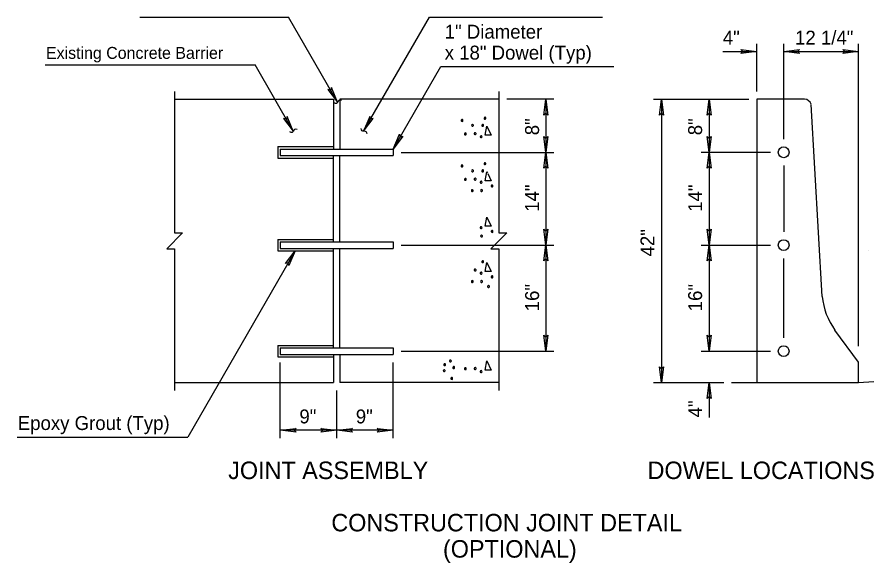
# Model space of a CAD drawing. Extents: x -1700 to 1700, y -1137 to 1100.
# Drawn here: x -1071 to 7, y -393 to 294 of the extents above; entities that cross this region are included whole.
import ezdxf

# ---------------------------------------------------------------- set-up
doc = ezdxf.new("R2010")
doc.units = 0
for name, color, linetype in [('1', 7, 'Continuous'), ('23', 7, 'Continuous'), ('25', 7, 'Continuous'), ('33', 7, 'Continuous'), ('34', 7, 'Continuous'), ('42', 7, 'Continuous'), ('43', 7, 'Continuous'), ('54', 7, 'Continuous'), ('59', 7, 'Continuous')]:
    doc.layers.add(name, color=color, linetype=linetype)

msp = doc.modelspace()

# ---------------------------------------------------------------- linework, layer by layer
at = {"layer": '1'}
msp.add_line((0, 0), (0, 0), dxfattribs=at)
at = {"layer": '23'}
for p, q in [((-873.2, 190.4), (-673.2, 190.4)), ((-673.2, 190.4), (-673.2, 128.2)), ((-743.2, 130.9), (-743.2, 116.6)), ((-743.2, 130.9), (-673.2, 130.9)), ((-673.2, 11.2), (-673.2, 119.6)), ((-743.2, 116.6), (-673.2, 116.6)), ((-743.2, 14.2), (-743.2, -0.1)), ((-743.2, 14.2), (-673.2, 14.2)), ((-673.3, -122.2), (-673.3, 2.9)), ((-743.2, -0.1), (-673.3, -0.1)), ((-743.2, -119.2), (-743.2, -133.5)), ((-743.2, -119.2), (-673.3, -119.2)), ((-743.2, -133.5), (-673.2, -133.5)), ((-673.2, -130.5), (-673.2, -165.9)), ((-873.2, -165.9), (-673.2, -165.9))]:
    msp.add_line(p, q, dxfattribs=at)
at = {"layer": '25'}
for p, q in [((-140.6, 200.4), (-140.6, 260.4)), ((-106.7, 140.5), (-106.7, 260.4)), ((-12.4, -120.2), (-12.4, 260.4)), ((-183.3, 250.4), (-140.6, 250.4)), ((-106.7, 250.4), (-12.4, 250.4)), ((-395.9, 190.4), (-455.2, 190.4)), ((-405.9, 190.4), (-405.9, 123.8)), ((-270.6, 190.4), (-150.6, 190.4)), ((-260.6, 190.4), (-260.6, -165.9)), ((-200.6, 190.4), (-200.6, 123.8)), ((-588.2, 123.7), (-395.9, 123.7)), ((-405.9, 123.8), (-405.9, 7.1)), ((-210.6, 123.8), (-123.5, 123.8)), ((-200.6, 123.8), (-200.6, 7.1)), ((-106.7, 107), (-106.7, 23.8)), ((-588.2, 7), (-395.9, 7)), ((-405.9, 7.1), (-405.9, -126.3)), ((-210.6, 7.1), (-123.5, 7.1)), ((-200.6, 7.1), (-200.6, -126.3)), ((-106.7, -109.5), (-106.7, -9.7)), ((-588.2, -126.4), (-395.9, -126.4)), ((-210.6, -126.3), (-123.5, -126.3)), ((-740.2, -235.9), (-740.2, -140.5)), ((-598.2, -235.9), (-598.2, -140.5)), ((-270.6, -165.9), (-182.2, -165.9)), ((-200.6, -165.9), (-200.6, -209.6)), ((-669.2, -235.9), (-669.2, -175.9)), ((-669.2, -225.9), (-740.2, -225.9)), ((-598.2, -225.9), (-669.2, -225.9))]:
    msp.add_line(p, q, dxfattribs=at)
for points in [[(-158.1, 250.4), (-160.6, 252.9), (-140.6, 250.4), (-160.6, 247.9)], [(-89.2, 250.4), (-86.7, 247.9), (-106.7, 250.4), (-86.7, 252.9)], [(-29.9, 250.4), (-32.4, 252.9), (-12.4, 250.4), (-32.4, 247.9)], [(-405.9, 172.9), (-408.4, 170.4), (-405.9, 190.4), (-403.4, 170.4)], [(-260.6, 172.9), (-263.1, 170.4), (-260.6, 190.4), (-258.1, 170.4)], [(-200.6, 172.9), (-203.1, 170.4), (-200.6, 190.4), (-198.1, 170.4)], [(-405.9, 141.3), (-403.4, 143.8), (-405.9, 123.8), (-408.4, 143.8)], [(-200.6, 141.3), (-198.1, 143.8), (-200.6, 123.8), (-203.1, 143.8)], [(-405.9, 106.3), (-408.4, 103.8), (-405.9, 123.8), (-403.4, 103.8)], [(-200.6, 106.3), (-203.1, 103.8), (-200.6, 123.8), (-198.1, 103.8)], [(-405.9, 24.6), (-403.4, 27.1), (-405.9, 7.1), (-408.4, 27.1)], [(-200.6, 24.6), (-198.1, 27.1), (-200.6, 7.1), (-203.1, 27.1)], [(-405.9, -10.4), (-408.4, -12.9), (-405.9, 7.1), (-403.4, -12.9)], [(-200.6, -10.4), (-203.1, -12.9), (-200.6, 7.1), (-198.1, -12.9)], [(-405.9, -108.8), (-403.4, -106.3), (-405.9, -126.3), (-408.4, -106.3)], [(-200.6, -108.8), (-198.1, -106.3), (-200.6, -126.3), (-203.1, -106.3)], [(-260.6, -148.4), (-258.1, -145.9), (-260.6, -165.9), (-263.1, -145.9)], [(-200.6, -183.4), (-203.1, -185.9), (-200.6, -165.9), (-198.1, -185.9)], [(-722.7, -225.9), (-720.2, -228.4), (-740.2, -225.9), (-720.2, -223.4)], [(-686.7, -225.9), (-689.2, -223.4), (-669.2, -225.9), (-689.2, -228.4)], [(-651.7, -225.9), (-649.2, -228.4), (-669.2, -225.9), (-649.2, -223.4)], [(-615.7, -225.9), (-618.2, -223.4), (-598.2, -225.9), (-618.2, -228.4)]]:
    msp.add_lwpolyline(points, close=True, dxfattribs=at)
for points in [[(-873.2, 200.4), (-873.2, 22.3), (-863.2, 22.3), (-883.2, 2.3), (-873.2, 2.3), (-873.2, -175.9)], [(-465.2, 200.4), (-465.2, 22.3), (-455.2, 22.3), (-475.2, 2.3), (-465.2, 2.3), (-465.2, -175.9)]]:
    msp.add_lwpolyline(points, dxfattribs=at)
at = {"layer": '33'}
for p, q in [((-740.2, 127.9), (-740.2, 119.6)), ((-740.2, 127.9), (-598.2, 127.9)), ((-740.2, 119.6), (-598.2, 119.6)), ((-598.2, 127.9), (-598.2, 119.6)), ((-740.2, 11.2), (-740.2, 2.9)), ((-740.2, 11.2), (-598.2, 11.2)), ((-598.2, 11.2), (-598.2, 2.9)), ((-740.2, 2.9), (-598.2, 2.9)), ((-740.2, -122.2), (-740.2, -130.5)), ((-740.2, -122.2), (-598.2, -122.2)), ((-598.2, -122.2), (-598.2, -130.5)), ((-740.2, -130.5), (-598.2, -130.5))]:
    msp.add_line(p, q, dxfattribs=at)
at = {"layer": '34'}
for p, q in [((-598.2, 127.9), (-538.3, 231.7)), ((-538.3, 231.7), (-320.6, 231.7))]:
    msp.add_line(p, q, dxfattribs=at)
msp.add_lwpolyline([(-589.4, 143), (-586, 143.9), (-598.2, 127.9), (-590.3, 146.4)], close=True, dxfattribs=at)
at = {"layer": '42'}
for p, q in [((-465.2, 190.4), (-665.2, 190.4)), ((-665.2, 190.4), (-665.2, 127.9)), ((-80.5, 190.4), (-140.6, 190.4)), ((-140.6, 190.4), (-140.6, -165.9)), ((-58.2, -57.4), (-72.3, 184.1)), ((-665.2, 11.2), (-665.2, 119.6)), ((-665.2, -122.2), (-665.2, 2.9)), ((-12.4, -140.3), (-42.2, -99.8)), ((-665.2, -130.5), (-665.2, -165.9)), ((-12.4, -165.9), (-12.4, -140.3)), ((-465.2, -165.9), (-665.2, -165.9)), ((-172.2, -165.9), (-12.4, -165.9)), ((-12.4, -165.9), (6.8, -164.6))]:
    msp.add_line(p, q, dxfattribs=at)
for centre in [(-106.7, 123.8), (-106.7, 7.1), (-106.7, -126.3)]:
    msp.add_circle(centre, 6.78, dxfattribs=at)
for centre, radius, start, end in [((-80.5, 182), 8.48, 14.6639, 90), ((26.3, -49.8), 84.8, 185.1508, 216.1705)]:
    msp.add_arc(centre, radius, start, end, dxfattribs=at)
at = {"layer": '43'}
for p, q in [((-917.2, 293.8), (-729.8, 293.8)), ((-668.1, 186.8), (-729.8, 293.8)), ((-635.4, 150.3), (-552.5, 293.8)), ((-552.5, 293.8), (-334.8, 293.8)), ((-1036, 233.8), (-772, 233.8)), ((-723.9, 150.3), (-772, 233.8)), ((-675.9, 205.4), (-676.8, 202)), ((-675.9, 205.4), (-676.8, 202)), ((-668.1, 186.8), (-675.9, 205.4)), ((-676.8, 202), (-680.2, 202.9)), ((-680.2, 202.9), (-668.1, 186.8)), ((-676.4, 203.7), (-676.8, 202)), ((-732.6, 165.5), (-736, 166.4)), ((-736, 166.4), (-723.9, 150.3)), ((-731.7, 168.9), (-732.6, 165.5)), ((-731.7, 168.9), (-732.6, 165.5)), ((-732.2, 167.2), (-732.6, 165.5)), ((-723.9, 150.3), (-731.7, 168.9)), ((-627.5, 168.9), (-635.4, 150.3)), ((-635.4, 150.3), (-623.2, 166.4)), ((-626.6, 165.5), (-627.5, 168.9)), ((-623.2, 166.4), (-626.6, 165.5)), ((-623.2, 166.4), (-626.6, 165.5)), ((-624.9, 165.9), (-626.6, 165.5)), ((-721.6, -0.1), (-856.8, -234.3)), ((-1071.4, -234.3), (-856.8, -234.3))]:
    msp.add_line(p, q, dxfattribs=at)
msp.add_lwpolyline([(-730.4, -15.3), (-733.8, -16.2), (-721.6, -0.1), (-729.5, -18.7)], close=True, dxfattribs=at)
for points in [[(-663.3, 188.9), (-666.7, 188.8), (-669.3, 185.3), (-672.4, 185.9)], [(-719.1, 152.4), (-722.5, 152.3), (-725.1, 148.8), (-728.2, 149.4)], [(-631.1, 147.2), (-633, 150.1), (-637.3, 150.7), (-638.3, 153.6)]]:
    msp.add_spline(points, degree=3, dxfattribs=at)
at = {"layer": '59'}
for points in [[(-511.6, 165), (-512.3, 164.7), (-512.7, 164), (-512.5, 163.2), (-512, 162.8), (-511.1, 162.7), (-510.6, 163.1), (-510.3, 163.6), (-510.4, 164.3), (-510.6, 164.6), (-511.1, 165), (-511.6, 165)], [(-482.7, 167.9), (-483.4, 167.6), (-483.8, 166.8), (-483.6, 166), (-483.1, 165.6), (-482.2, 165.6), (-481.7, 165.9), (-481.4, 166.4), (-481.5, 167.1), (-481.7, 167.5), (-482.2, 167.8), (-482.7, 167.9)], [(-498.3, 158.8), (-499, 158.5), (-499.4, 157.8), (-499.2, 157), (-498.8, 156.6), (-497.8, 156.5), (-497.3, 156.9), (-497.1, 157.4), (-497.1, 158.1), (-497.3, 158.4), (-497.8, 158.8), (-498.3, 158.8)], [(-485.6, 158.8), (-486.3, 158.5), (-486.7, 157.8), (-486.5, 157), (-486, 156.5), (-485.1, 156.5), (-484.6, 156.9), (-484.3, 157.4), (-484.4, 158), (-484.6, 158.4), (-485.1, 158.8), (-485.6, 158.8)], [(-482.3, 145.2), (-480.2, 156.6), (-474.9, 145.2), (-482.3, 145.2)], [(-507.4, 148.1), (-508.1, 147.8), (-508.5, 147), (-508.3, 146.2), (-507.8, 145.8), (-506.9, 145.8), (-506.4, 146.1), (-506.1, 146.6), (-506.2, 147.3), (-506.4, 147.7), (-506.9, 148), (-507.4, 148.1)], [(-495.1, 148.4), (-495.8, 148.1), (-496.2, 147.3), (-496.1, 146.5), (-495.6, 146.1), (-494.6, 146.1), (-494.1, 146.4), (-493.9, 146.9), (-493.9, 147.6), (-494.1, 148), (-494.6, 148.3), (-495.1, 148.4)], [(-487.6, 144.5), (-488.3, 144.2), (-488.7, 143.4), (-488.5, 142.7), (-488, 142.2), (-487.1, 142.2), (-486.6, 142.6), (-486.3, 143), (-486.4, 143.7), (-486.6, 144.1), (-487.1, 144.4), (-487.6, 144.5)], [(-511.6, 107.9), (-512.3, 107.6), (-512.7, 106.8), (-512.5, 106), (-512, 105.6), (-511.1, 105.6), (-510.6, 105.9), (-510.3, 106.4), (-510.4, 107.1), (-510.6, 107.5), (-511.1, 107.8), (-511.6, 107.9)], [(-482.7, 110.7), (-483.4, 110.4), (-483.8, 109.7), (-483.6, 108.9), (-483.1, 108.5), (-482.2, 108.4), (-481.7, 108.8), (-481.4, 109.3), (-481.5, 109.9), (-481.7, 110.3), (-482.2, 110.7), (-482.7, 110.7)], [(-498.3, 101.7), (-499, 101.4), (-499.4, 100.6), (-499.2, 99.8), (-498.8, 99.4), (-497.8, 99.4), (-497.3, 99.7), (-497.1, 100.2), (-497.1, 100.9), (-497.3, 101.3), (-497.8, 101.6), (-498.3, 101.7)], [(-485.6, 101.7), (-486.3, 101.4), (-486.7, 100.6), (-486.5, 99.8), (-486, 99.4), (-485.1, 99.3), (-484.6, 99.7), (-484.3, 100.2), (-484.4, 100.9), (-484.6, 101.3), (-485.1, 101.6), (-485.6, 101.7)], [(-482.3, 88), (-480.2, 99.4), (-479.4, 97.8)], [(-479.1, 97.1), (-474.9, 88), (-482.3, 88)], [(-507.4, 90.9), (-508.1, 90.6), (-508.5, 89.9), (-508.3, 89.1), (-507.8, 88.6), (-506.9, 88.6), (-506.4, 89), (-506.1, 89.5), (-506.2, 90.1), (-506.4, 90.5), (-506.9, 90.9), (-507.4, 90.9)], [(-495.1, 91.2), (-495.8, 90.9), (-496.2, 90.2), (-496.1, 89.4), (-495.6, 88.9), (-494.6, 88.9), (-494.1, 89.3), (-493.9, 89.8), (-493.9, 90.4), (-494.1, 90.8), (-494.6, 91.2), (-495.1, 91.2)], [(-487.6, 87.3), (-488.3, 87), (-488.7, 86.3), (-488.5, 85.5), (-488, 85.1), (-487.1, 85), (-486.6, 85.4), (-486.3, 85.9), (-486.4, 86.6), (-486.6, 86.9), (-487.1, 87.3), (-487.6, 87.3)], [(-498.7, 76.7), (-499.4, 76.4), (-499.8, 75.6), (-499.6, 74.9), (-499.1, 74.4), (-498.2, 74.4), (-497.6, 74.7), (-497.4, 75.2), (-497.4, 75.9), (-497.7, 76.3), (-498.2, 76.6), (-498.7, 76.7)], [(-487, 76.8), (-487.7, 76.5), (-488.1, 75.7), (-487.9, 74.9), (-487.4, 74.5), (-486.5, 74.4), (-486, 74.8), (-485.7, 75.3), (-485.8, 76), (-486, 76.4), (-486.5, 76.7), (-487, 76.8)], [(-473.8, 82.6), (-474.5, 82.3), (-474.9, 81.5), (-474.7, 80.8), (-474.2, 80.3), (-473.3, 80.3), (-472.8, 80.6), (-472.6, 81.1), (-472.6, 81.8), (-472.8, 82.2), (-473.3, 82.5), (-473.8, 82.6)], [(-482.3, 30.8), (-480.2, 42.3), (-474.9, 30.8), (-482.3, 30.8)], [(-487.6, 30.2), (-488.3, 29.9), (-488.7, 29.1), (-488.5, 28.3), (-488, 27.9), (-487.1, 27.9), (-486.6, 28.2), (-486.3, 28.7), (-486.4, 29.4), (-486.6, 29.8), (-487.1, 30.1), (-487.6, 30.2)], [(-473.8, 25.4), (-474.5, 25.1), (-474.9, 24.4), (-474.7, 23.6), (-474.2, 23.2), (-473.3, 23.1), (-472.8, 23.5), (-472.6, 24), (-472.6, 24.7), (-472.8, 25), (-473.3, 25.4), (-473.8, 25.4)], [(-487, 19.6), (-487.7, 19.3), (-488.1, 18.5), (-487.9, 17.8), (-487.4, 17.3), (-486.5, 17.3), (-486, 17.6), (-485.7, 18.1), (-485.8, 18.8), (-486, 19.2), (-486.5, 19.5), (-487, 19.6)], [(-485.6, -12.7), (-486.3, -13), (-486.7, -13.7), (-486.5, -14.5), (-486, -14.9), (-485.1, -15), (-484.6, -14.6), (-484.3, -14.1), (-484.4, -13.4), (-484.6, -13.1), (-485.1, -12.7), (-485.6, -12.7)], [(-482.3, -26.3), (-480.2, -14.9), (-474.9, -26.3), (-482.3, -26.3)], [(-495.1, -23.1), (-495.8, -23.4), (-496.2, -24.2), (-496.1, -24.9), (-495.6, -25.4), (-494.6, -25.4), (-494.1, -25.1), (-493.9, -24.6), (-493.9, -23.9), (-494.1, -23.5), (-494.6, -23.2), (-495.1, -23.1)], [(-487.6, -27), (-488.3, -27.3), (-488.7, -28), (-488.5, -28.8), (-488, -29.3), (-487.1, -29.3), (-486.6, -28.9), (-486.3, -28.4), (-486.4, -27.8), (-486.6, -27.4), (-487.1, -27), (-487.6, -27)], [(-473.8, -31.7), (-474.5, -32), (-474.9, -32.8), (-474.7, -33.6), (-474.2, -34), (-473.3, -34.1), (-472.8, -33.7), (-472.6, -33.2), (-472.6, -32.5), (-472.8, -32.1), (-473.3, -31.8), (-473.8, -31.7)], [(-498.7, -37.6), (-499.4, -37.9), (-499.8, -38.7), (-499.6, -39.5), (-499.1, -39.9), (-498.2, -40), (-497.6, -39.6), (-497.4, -39.1), (-497.4, -38.4), (-497.7, -38), (-498.2, -37.7), (-498.7, -37.6)], [(-487, -37.6), (-487.7, -37.9), (-488.1, -38.6), (-487.9, -39.4), (-487.4, -39.8), (-486.5, -39.9), (-486, -39.5), (-485.7, -39), (-485.8, -38.4), (-486, -38), (-486.5, -37.6), (-487, -37.6)], [(-478.3, -43.8), (-479, -44.1), (-479.4, -44.9), (-479.3, -45.6), (-478.8, -46.1), (-477.9, -46.1), (-477.3, -45.7), (-477.1, -45.3), (-477.1, -44.6), (-477.3, -44.2), (-477.8, -43.9), (-478.3, -43.8)], [(-526.2, -137.5), (-526.9, -137.8), (-527.3, -138.5), (-527.1, -139.3), (-526.6, -139.7), (-525.7, -139.8), (-525.2, -139.4), (-524.9, -138.9), (-525, -138.2), (-525.2, -137.9), (-525.7, -137.5), (-526.2, -137.5)], [(-482.3, -150.2), (-480.2, -138.7), (-474.9, -150.2), (-482.3, -150.2)], [(-534, -149.8), (-534.7, -150.1), (-535.1, -150.8), (-534.9, -151.6), (-534.5, -152), (-533.5, -152.1), (-533, -151.7), (-532.8, -151.2), (-532.8, -150.5), (-533, -150.2), (-533.5, -149.8), (-534, -149.8)], [(-533.4, -142.1), (-534.1, -142.4), (-534.5, -143.1), (-534.3, -143.9), (-533.9, -144.4), (-532.9, -144.4), (-532.4, -144), (-532.2, -143.5), (-532.2, -142.9), (-532.4, -142.5), (-532.9, -142.1), (-533.4, -142.1)], [(-522.1, -145.8), (-522.8, -146.1), (-523.2, -146.8), (-523, -147.6), (-522.5, -148), (-521.6, -148.1), (-521.1, -147.7), (-520.8, -147.2), (-520.9, -146.6), (-521.1, -146.2), (-521.6, -145.8), (-522.1, -145.8)], [(-507.4, -147.2), (-508.1, -147.5), (-508.5, -148.3), (-508.3, -149.1), (-507.8, -149.5), (-506.9, -149.6), (-506.4, -149.2), (-506.1, -148.7), (-506.2, -148), (-506.4, -147.6), (-506.9, -147.3), (-507.4, -147.2)], [(-495.1, -146.9), (-495.8, -147.2), (-496.2, -148), (-496.1, -148.8), (-495.6, -149.2), (-494.6, -149.3), (-494.1, -148.9), (-493.9, -148.4), (-493.9, -147.7), (-494.1, -147.3), (-494.6, -147), (-495.1, -146.9)], [(-487.6, -150.8), (-488.3, -151.1), (-488.7, -151.9), (-488.5, -152.6), (-488, -153.1), (-487.1, -153.1), (-486.6, -152.8), (-486.3, -152.3), (-486.4, -151.6), (-486.6, -151.2), (-487.1, -150.9), (-487.6, -150.8)], [(-524.6, -159.4), (-525.3, -159.7), (-525.7, -160.5), (-525.5, -161.3), (-525.1, -161.7), (-524.1, -161.8), (-523.6, -161.4), (-523.4, -160.9), (-523.4, -160.2), (-523.6, -159.9), (-524.1, -159.5), (-524.6, -159.4)]]:
    msp.add_lwpolyline(points, dxfattribs=at)

# ---------------------------------------------------------------- texts
at = {"layer": '25'}
for s, rotation, p in [('4"', 360, (-183.3, 259.2)), ('12 1/4"', 360, (-92.4, 259.2)), ('8"', 90, (-414.6, 145.2)), ('8"', 90, (-209.4, 145.2)), ('14"', 90, (-414.6, 48.9)), ('14"', 90, (-209.4, 48.9)), ('42"', 90, (-269.4, -7.2)), ('16"', 90, (-414.6, -76.2)), ('16"', 90, (-209.4, -76.2)), ('4"', 90, (-209.4, -209.6)), ('9"', 0.0007, (-716.2, -217.2)), ('9"', 0.0007, (-645.2, -217.2))]:
    msp.add_text(s, height=17.5, rotation=rotation, dxfattribs=at).set_placement(p)
at = {"layer": '34'}
for s, p in [('1" Diameter', (-533.3, 266.7)), ('x 18" Dowel (Typ)', (-533.3, 240.4))]:
    msp.add_text(s, height=17.5, dxfattribs=at).set_placement(p)
at = {"layer": '43'}
for s, height, p in [('Existing Concrete Barrier', 15, (-1035.1, 241.3)), ('Epoxy Grout (Typ)', 17.5, (-1070.6, -225.5))]:
    msp.add_text(s, height=height, dxfattribs=at).set_placement(p)
at = {"layer": '54'}
for s, p in [('JOINT ASSEMBLY', (-805.8, -287.2)), ('DOWEL LOCATIONS', (-278, -287.2)), ('CONSTRUCTION JOINT DETAIL', (-676, -353)), ('(OPTIONAL) ', (-535.5, -386))]:
    msp.add_text(s, height=22, dxfattribs=at).set_placement(p)

doc.saveas('drawing.dxf')
